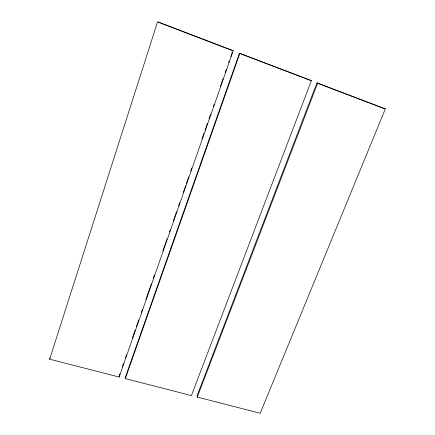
<?xml version="1.0" encoding="UTF-8"?>
<svg xmlns="http://www.w3.org/2000/svg" width="435" height="435" viewBox="0 0 435 435"><rect width="100%" height="100%" fill="white"/><g stroke="black" fill="none" stroke-linecap="round" stroke-linejoin="round"><path stroke-width="0.65" d="M125.318 378.613L125.34 377.373L239.446 53.277L311.395 80.595L191.411 395.584L125.318 378.613L239.919 53.249M49.981 357.989L49.655 359.185L119.157 377.031L119.206 375.796M49.655 359.185L157.59 21.75L233.236 50.694L119.157 377.031M119.397 375.258L119.962 373.638M122.48 366.422L123.551 363.355M125.525 357.711L126.623 354.574M132.349 338.185L135.22 329.969M136.324 326.799L138.76 319.834M141.196 312.868L142.299 309.698M145.839 299.579L151.364 283.767M153.343 278.095L154.447 274.947M162.804 251.028L167.024 238.951M169.465 231.958L170.134 230.055M173.239 221.154L176.577 211.606M178.578 205.88L179.693 202.699M183.249 192.515L185.674 185.576M186.332 183.69L188.757 176.751M190.737 171.08L191.84 167.926M201.949 138.999L203.928 133.338M205.026 130.195L207.446 123.274M208.985 118.869L210.524 114.465M213.378 106.281L214.042 104.389M220.219 86.706L220.882 84.814M221.105 84.183L223.101 78.469M225.096 72.754L226.205 69.578M228.592 62.754L229.229 60.927M230.719 56.67L231.355 54.843M231.561 54.255L232.176 52.494M316.919 82.906L197.022 395.812L197.272 397.09L260.201 413.25L385.345 108.886L316.919 82.906L317.697 83.205M197.272 397.09L317.713 83.009M233.236 50.694L229.636 49.519M310.628 80.502L311.395 80.595M384.29 108.679L385.345 108.886M158.34 22.25L160.787 23.185M161.423 23.43L168.889 26.285M169.503 26.519L174.718 28.514M175.294 28.737L195.038 36.29M195.625 36.513L202.047 38.971M202.634 39.193L221.279 46.328M221.872 46.55L229.033 49.291M240.267 53.587L250.81 57.621M251.419 57.855L256.28 59.715M256.889 59.948L268.835 64.516M269.444 64.75L293.842 74.081M294.441 74.309L304.206 78.044M304.783 78.267L307.643 79.36M308.192 79.572L309.845 80.203M318.241 83.417L363.334 100.664M363.959 100.904L368.962 102.812M369.592 103.057L378.211 106.352M378.754 106.559L381.462 107.597M381.99 107.798L383.556 108.397"/></g></svg>
